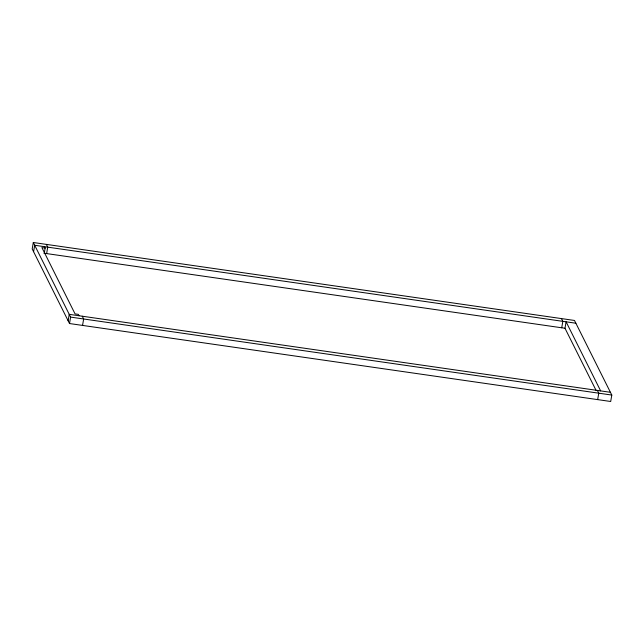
<?xml version="1.0" encoding="UTF-8"?>
<svg xmlns="http://www.w3.org/2000/svg" width="644" height="644" viewBox="0 0 644 644"><rect width="100%" height="100%" fill="white"/><g stroke="black" fill="none" stroke-linecap="round" stroke-linejoin="round"><path stroke-width="0.97" d="M33.303 242.506L32.2 248.938L69.512 323.538L610.697 401.494L611.8 395.062L574.488 320.462L33.303 242.506L70.607 317.106L69.512 323.538M33.585 251.699L34.679 245.267L575.873 323.224M44.211 253.575L45.152 248.061L44.46 246.676M46.626 253.583L47.72 247.143L46.344 244.382M68.127 320.776L69.23 314.336L610.415 392.301M82.553 325.413L83.648 318.981L82.271 316.22M561.729 327.78L562.832 321.348L561.447 318.587M595.95 390.143L564.989 328.255L566.092 321.815L600.635 390.892M597.656 399.618L598.759 393.178L597.374 390.417M45.152 248.061L41.892 247.586L75.058 313.894L78.318 314.369L79.011 315.745M44.178 253.229L564.989 328.255M70.607 317.106L611.8 395.062"/></g></svg>
